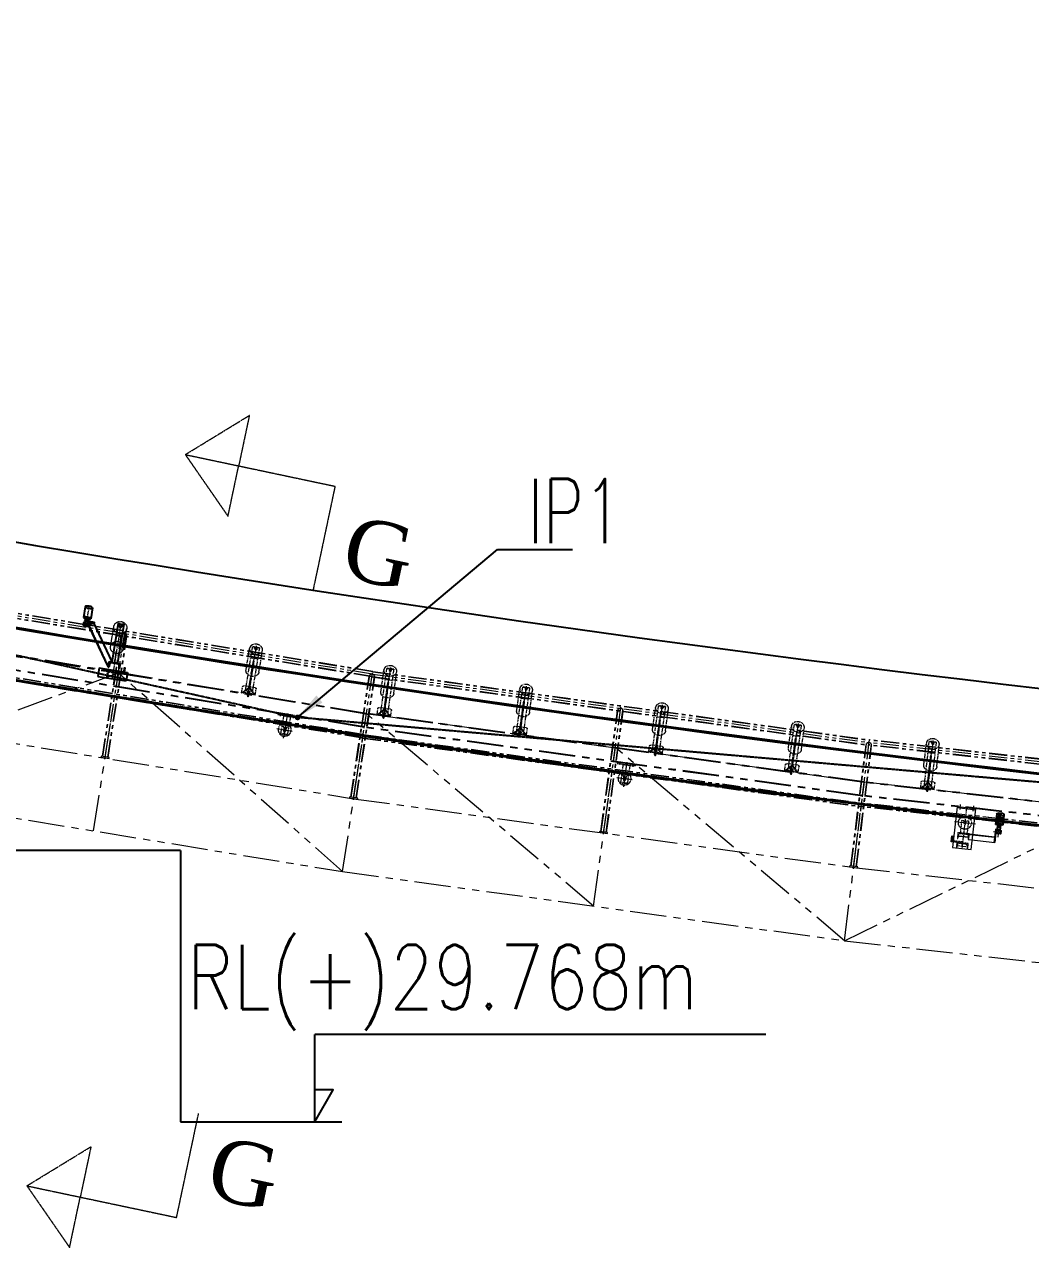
# Model space of a CAD drawing. Header units: millimetres. Extents: x -243837 to -5443, y 40 to 285140.
# Drawn here: x -128198 to -119395, y 107166 to 117870 of the extents above; entities that cross this region are included whole.
import ezdxf

# ---------------------------------------------------------------- set-up
doc = ezdxf.new("R2010")
doc.units = ezdxf.units.MM
for name, pattern in [('0', [0]), ('10326142$0$ELKABZEM', [4.001, 3, -0.5, 0.001, -0.5]), ('CENTER', [50.8, 31.75, -6.35, 6.35, -6.35]), ('CENTER2', [1.125, 0.75, -0.125, 0.125, -0.125]), ('HIDDEN', [0.375, 0.25, -0.125]), ('PHANTOM', [63.5, 31.75, -6.35, 6.35, -6.35, 6.35, -6.35]), ('PHANTOM2', [1.25, 0.625, -0.125, 0.125, -0.125, 0.125, -0.125])]:
    doc.linetypes.add(name, pattern=pattern)
doc.layers.add('0-45-GRID MARKS', color=6, linetype='Continuous')
doc.layers.add('DWG', color=7, linetype='Continuous')
for name, color, linetype, lineweight in [('CEN', 1, 'CENTER', 9), ('HID', 2, 'HIDDEN', 5), ('OBJECT R', 3, 'Continuous', 25), ('PHA', 8, 'PHANTOM2', 0), ('PHANTAM', 21, 'PHANTOM', 0), ('phantom', 4, 'PHANTOM', 5), ('R-CENTER', 1, 'CENTER2', 5), ('R-OBJECT', 2, 'Continuous', 20), ('TEXT', 255, 'Continuous', 18)]:
    doc.layers.add(name, color=color, linetype=linetype, lineweight=lineweight)
doc.styles.add('KA', font='romans.shx', dxfattribs={"width": 0.7})
doc.styles.add('TIMES', font='times.ttf')
doc.dimstyles.new('KAT', dxfattribs={"dimscale": 125, "dimtxt": 2.5, "dimasz": 2, "dimexe": 1, "dimexo": 0.06, "dimgap": 0.5, "dimtad": 1, "dimdec": 0, "dimzin": 0, "dimdsep": 46, "dimtxsty": 'KA', "dimcen": 1.5, "dimclrd": 1, "dimclre": 1, "dimclrt": 4, "dimadec": 0, "dimazin": 0, "dimtfac": 1, "dimtdec": 0, "dimtmove": 0, "dimatfit": 2, "dimfxl": 1.5, "dimtolj": 1, "dimtzin": 0, "dimarcsym": 0})
doc.dimstyles.new('rakesh', dxfattribs={"dimscale": 160, "dimtxt": 2.5, "dimasz": 1, "dimexe": 0.8, "dimexo": 0.8, "dimgap": 1, "dimtad": 1, "dimdec": 0, "dimzin": 0, "dimdsep": 46, "dimtxsty": 'KA', "dimblk": 'OBLIQUE', "dimcen": 1.5, "dimclrd": 1, "dimclre": 1, "dimclrt": 2, "dimadec": 0, "dimazin": 0, "dimtfac": 1, "dimtdec": 0, "dimtmove": 0, "dimatfit": 2, "dimfxl": 0, "dimtolj": 1, "dimtzin": 0, "dimlwd": -1, "dimlwe": -1, "dimarcsym": 1})
doc.dimstyles.new('rakesh$0', dxfattribs={"dimscale": 160, "dimtxt": 2.5, "dimasz": 1, "dimexe": 0.8, "dimexo": 0.8, "dimgap": 1, "dimtad": 1, "dimdec": 0, "dimzin": 0, "dimdsep": 46, "dimtxsty": 'KA', "dimblk": 'OBLIQUE', "dimcen": 1.5, "dimclrd": 1, "dimclre": 1, "dimclrt": 2, "dimadec": 0, "dimazin": 0, "dimtfac": 1, "dimtdec": 0, "dimtmove": 0, "dimatfit": 2, "dimfxl": 1, "dimtolj": 1, "dimtzin": 0, "dimlwd": -1, "dimlwe": -1, "dimarcsym": 1})
pattern_1 = [(47.00527599, (-4950650.6916, -2456771.3008), (-2.2856765603, 2.1310344112), [])]
pattern_2 = [(57, (-4431221.177, -3280927.3233), (-2.6208455248, 1.7019969844), [])]

# ---------------------------------------------------------------- blocks, each defined once
blk = doc.blocks.new('_Oblique')
at = {"color": 0, "linetype": 'ByBlock', "lineweight": -2}
blk.add_line((-0.5, -0.5), (0.5, 0.5), dxfattribs=at)
blk = doc.blocks.new('*D224')
at = {"layer": 'DEFPOINTS', "color": 0, "ltscale": 10, "transparency": 16777216}
for p in [(-106760, 129715), (-190511, 125815, -169), (-106760, 110177)]:
    blk.add_point(p, dxfattribs=at)
at = {"layer": 'R-OBJECT', "color": 1, "ltscale": 10, "transparency": 16777216}
for p, q in [((-190511, 125943), (-190511, 129907)), ((-106760, 110305), (-106760, 129907)), ((-190511, 129715), (-106760, 129715))]:
    blk.add_line(p, q, dxfattribs=at)
at = {"layer": 'R-OBJECT', "color": 1, "ltscale": 10, "transparency": 16777216, "xscale": 160, "yscale": 160, "zscale": 160, "rotation": 180}
blk.add_blockref('_Oblique', (-190511, 129715), dxfattribs=at)
at = {"layer": 'R-OBJECT', "color": 1, "ltscale": 10, "transparency": 16777216, "xscale": 160, "yscale": 160, "zscale": 160}
blk.add_blockref('_Oblique', (-106760, 129715), dxfattribs=at)
at = {"layer": 'R-OBJECT', "color": 2, "ltscale": 10, "transparency": 16777216, "insert": (-148635, 130180), "char_height": 400, "attachment_point": 5, "style": 'KA'}
blk.add_mtext('\\A1;83750 (HORIZONTAL PULLEY CRS.)', dxfattribs=at)
blk = doc.blocks.new('*D228')
at = {"layer": 'DEFPOINTS', "color": 0, "ltscale": 10, "transparency": 16777216}
for p in [(-191010, 127989), (-191010, 115545, -13), (-108010, 113404)]:
    blk.add_point(p, dxfattribs=at)
at = {"layer": 'R-OBJECT', "color": 1, "ltscale": 10, "transparency": 16777216}
for p, q in [((-191010, 115673), (-191010, 128181)), ((-108010, 113532), (-108010, 128181)), ((-108010, 127989), (-191010, 127989))]:
    blk.add_line(p, q, dxfattribs=at)
at = {"layer": 'R-OBJECT', "color": 1, "ltscale": 10, "transparency": 16777216, "xscale": 160, "yscale": 160, "zscale": 160, "rotation": 180}
blk.add_blockref('_Oblique', (-191010, 127989), dxfattribs=at)
at = {"layer": 'R-OBJECT', "color": 1, "ltscale": 10, "transparency": 16777216, "xscale": 160, "yscale": 160, "zscale": 160}
blk.add_blockref('_Oblique', (-108010, 127989), dxfattribs=at)
at = {"layer": 'R-OBJECT', "color": 2, "ltscale": 10, "transparency": 16777216, "insert": (-149510, 128349), "char_height": 400, "attachment_point": 5, "style": 'KA'}
blk.add_mtext('\\A1;83000', dxfattribs=at)
blk = doc.blocks.new('A$C423A7F94')
at = {"layer": 'PHANTAM', "ltscale": 10}
h = blk.add_hatch(dxfattribs=at)
h.set_pattern_fill('ANSI31', color=256, scale=25, angle=2.0053)
h.set_pattern_definition(pattern_1)
h.paths.add_polyline_path([(-18101, 2310), (-18092, 2308), (-18095, 2293), (-18104, 2294)])
h.paths.add_polyline_path([(-18110, 2311), (-18101, 2310), (-18104, 2294), (-18113, 2296)])
h.paths.add_polyline_path([(-18113, 2296), (-18104, 2294), (-18107, 2278), (-18116, 2280)])
h.paths.add_polyline_path([(-18104, 2294), (-18095, 2293), (-18098, 2277), (-18107, 2278)])
h = blk.add_hatch(dxfattribs=at)
h.set_pattern_fill('ANSI31', color=256, scale=25, angle=2.0053)
h.set_pattern_definition(pattern_1)
h.paths.add_polyline_path([(-18003, 2293), (-18012, 2294), (-18014, 2278), (-18005, 2277)])
h.paths.add_polyline_path([(-17994, 2291), (-18003, 2293), (-18005, 2277), (-17997, 2275)])
h.paths.add_polyline_path([(-17997, 2275), (-18005, 2277), (-18008, 2261), (-17999, 2259)])
h.paths.add_polyline_path([(-18005, 2277), (-18014, 2278), (-18017, 2263), (-18008, 2261)])
h = blk.add_hatch(dxfattribs=at)
h.set_pattern_fill('ANSI31', color=256, scale=25, angle=12)
h.set_pattern_definition(pattern_2)
h.paths.add_polyline_path([(-50, 16), (-41, 16), (-41, 0), (-50, 0)])
h.paths.add_polyline_path([(-59, 16), (-50, 16), (-50, 0), (-59, 0)])
h.paths.add_polyline_path([(-59, 0), (-50, 0), (-50, -16), (-59, -16)])
h.paths.add_polyline_path([(-50, 0), (-41, 0), (-41, -16), (-50, -16)])
h = blk.add_hatch(dxfattribs=at)
h.set_pattern_fill('ANSI31', color=256, scale=25, angle=12)
h.set_pattern_definition(pattern_2)
h.paths.add_polyline_path([(50, 16), (41, 16), (41, 0), (50, 0)])
h.paths.add_polyline_path([(59, 16), (50, 16), (50, 0), (59, 0)])
h.paths.add_polyline_path([(59, 0), (50, 0), (50, -16), (59, -16)])
h.paths.add_polyline_path([(50, 0), (41, 0), (41, -16), (50, -16)])
at = {"layer": 'CEN'}
for p, q in [((-18055, 2285, -480), (-17747, 4034, -480)), ((0, -55, 0), (0, 1775, 0))]:
    blk.add_line(p, q, dxfattribs=at)
at = {"layer": 'PHANTAM', "ltscale": 10}
for p, q in [((-18101, 2310, -480), (-17796, 4042, -480)), ((-18055, 2302, -480), (-17750, 4034, -480)), ((-18049, 2301, -480), (-17744, 4033, -480)), ((-18003, 2293, -480), (-17697, 4025, -480)), ((-17697, 4025, 0), (-16725, 3087, 0)), ((-17942, 2635, -480), (-15276, 3615, 0)), ((-15493, 2232, 0), (-15276, 3615, 0)), ((-13314, 1876, 0), (-15276, 3615, 0)), ((-13314, 1876, 0), (-13106, 3260, 0)), ((-11118, 1574, 0), (-13106, 3260, 0)), ((-11118, 1574, 0), (-10927, 2961, 0)), ((-8923, 1271, 0), (-10927, 2961, 0)), ((-8923, 1271, 0), (-8749, 2661, 0)), ((-8923, 1271, 0), (-6564, 2416, 0)), ((-6722, 1025, 0), (-6564, 2416, 0)), ((-18117, 2280, -480), (-18111, 2312, -480)), ((-18116, 2280, -480), (-18110, 2311, -480)), ((-18109, 2264, -480), (-18099, 2325, -480)), ((-18098, 2277, -480), (-18092, 2308, -480)), ((-18097, 2277, -480), (-18091, 2308, -480)), ((-18018, 2263, -480), (-18013, 2294, -480)), ((-18017, 2263, -480), (-18012, 2294, -480)), ((-18011, 2246, -480), (-18000, 2307, -480)), ((-17999, 2259, -480), (-17994, 2291, -480)), ((-17998, 2259, -480), (-17993, 2291, -480)), ((-6722, 1025, 0), (-4379, 2171, 0)), ((-4520, 778, 0), (-4379, 2171, 0)), ((-4520, 778, 0), (-2190, 1973, 0)), ((-2323, 579, 0), (-2190, 1973, 0)), ((0, 369, 0), (-2190, 1973, 0)), ((-1009, 1108, 0), (0, 1775, 0)), ((-50, 16, 0), (-50, 1775, 0)), ((-3, 16, 0), (-3, 1775, 0)), ((3, 16, 0), (3, 1775, 0)), ((50, 16, 0), (50, 1775, 0)), ((-60, -16, 0), (-60, 16, 0)), ((-59, -16, 0), (-59, 16, 0)), ((-50, -31, 0), (-50, 31, 0)), ((-41, -16, 0), (-41, 16, 0)), ((-40, -16, 0), (-40, 16, 0)), ((40, -16, 0), (40, 16, 0)), ((41, -16, 0), (41, 16, 0)), ((50, -31, 0), (50, 31, 0)), ((59, -16, 0), (59, 16, 0)), ((60, -16, 0), (60, 16, 0))]:
    blk.add_line(p, q, dxfattribs=at)
at = {"layer": 'PHANTAM', "ltscale": 10, "elevation": 0}
for points in [[(-17796, 4041), (-13106, 3260), (-8749, 2661), (-4379, 2171), (0, 1775)], [(-17831, 3267), (-13218, 2514), (-8843, 1912), (-4455, 1419), (-68, 1023)], [(-17943, 2632), (-13314, 1876), (-8923, 1271), (-4520, 778), (0, 369)]]:
    blk.add_lwpolyline(points, dxfattribs=at)
at = {"layer": 'PHANTAM', "ltscale": 10, "elevation": -480}
blk.add_lwpolyline([(-17953, 2284), (-18150, 2319), (-18153, 2303), (-17956, 2268)], close=True, dxfattribs=at)
at = {"layer": 'PHANTAM', "ltscale": 10}
blk.add_lwpolyline([(100, 16), (-100, 16), (-100, 0), (100, 0)], close=True, dxfattribs=at)
blk = doc.blocks.new('A$C1B806FF8')
at = {"layer": 'PHANTAM', "ltscale": 5}
for p, q in [((-13051, 2604, 0), (-17533, 3336, 0)), ((-13051, 2608, 0), (-17532, 3339, 0)), ((-17600, 2220, 0), (-17415, 3272, 0)), ((-17596, 2219, 0), (-17409, 3283, 0)), ((-17577, 2208, 0), (-17382, 3315, 0)), ((-17554, 2212, 0), (-17367, 3276, 0)), ((-17551, 2211, 0), (-17365, 3263, 0)), ((-13057, 2564, 0), (-17540, 3296, 0)), ((-13058, 2560, 0), (-17540, 3292, 0)), ((-13054, 2584, 0), (-17536, 3316, 0)), ((-15416, 1863, 0), (-15251, 2918, 0)), ((-15413, 1862, 0), (-15245, 2929, 0)), ((-15393, 1851, 0), (-15218, 2962, 0)), ((-15370, 1856, 0), (-15203, 2923, 0)), ((-15367, 1855, 0), (-15201, 2910, 0)), ((-13134, 2053, 0), (-17630, 2787, 0)), ((-13134, 2056, 0), (-17629, 2790, 0)), ((-13138, 2027, 0), (-17634, 2761, 0)), ((-13139, 2024, 0), (-17634, 2758, 0)), ((-13136, 2040, 0), (-17632, 2774, 0)), ((-13238, 1507, 0), (-13077, 2575, 0)), ((-13218, 1496, 0), (-13051, 2608, 0)), ((-13054, 2584, 0), (-8706, 1985, 0)), ((-13051, 2608, 0), (-8704, 2009, 0)), ((-13051, 2604, 0), (-8704, 2005, 0)), ((-13242, 1508, 0), (-13083, 2564, 0)), ((-13196, 1501, 0), (-13035, 2569, 0)), ((-13192, 1500, 0), (-13033, 2556, 0)), ((-13058, 2560, 0), (-8709, 1961, 0)), ((-13057, 2564, 0), (-8709, 1965, 0)), ((-11055, 1206, 0), (-10908, 2264, 0)), ((-11051, 1206, 0), (-10903, 2276, 0)), ((-11031, 1195, 0), (-10877, 2308, 0)), ((-11009, 1200, 0), (-10861, 2270, 0)), ((-11005, 1199, 0), (-10859, 2257, 0)), ((-13136, 2040, 0), (-8775, 1439, 0)), ((-13134, 2056, 0), (-8773, 1455, 0)), ((-13134, 2053, 0), (-8773, 1453, 0)), ((-13139, 2024, 0), (-8777, 1424, 0)), ((-13138, 2027, 0), (-8776, 1426, 0)), ((-8867, 905, 0), (-8734, 1965, 0)), ((-8863, 904, 0), (-8729, 1976, 0)), ((-8843, 894, 0), (-8704, 2009, 0)), ((-8821, 899, 0), (-8687, 1971, 0)), ((-8817, 899, 0), (-8685, 1958, 0)), ((-4347, 1476, 0), (-8709, 1965, 0)), ((-4347, 1472, 0), (-8709, 1961, 0)), ((-4345, 1496, 0), (-8706, 1985, 0)), ((-4343, 1520, 0), (-8704, 2009, 0)), ((-4343, 1517, 0), (-8704, 2005, 0)), ((-6673, 658, 0), (-6553, 1720, 0)), ((-6669, 658, 0), (-6548, 1731, 0)), ((-6649, 648, 0), (-6523, 1765, 0)), ((-6627, 653, 0), (-6506, 1726, 0)), ((-6623, 653, 0), (-6503, 1714, 0)), ((-4455, 402, 0), (-4342, 1520, 0)), ((-4342, 1520, 0), (123, 1117, 0)), ((-4342, 1516, 0), (122, 1113, 0)), ((-4401, 933, 0), (-8777, 1424, 0)), ((-4401, 936, 0), (-8776, 1426, 0)), ((-4399, 949, 0), (-8775, 1439, 0)), ((-4398, 965, 0), (-8773, 1455, 0)), ((-4398, 962, 0), (-8773, 1453, 0)), ((-4479, 412, 0), (-4372, 1475, 0)), ((-4476, 412, 0), (-4367, 1486, 0)), ((-4433, 407, 0), (-4324, 1482, 0)), ((-4430, 407, 0), (-4322, 1470, 0)), ((-4347, 1472, 0), (118, 1069, 0)), ((-4346, 1476, 0), (119, 1072, 0)), ((-4344, 1496, 0), (121, 1093, 0)), ((-2282, 213, 0), (-2179, 1288, 0)), ((-2262, 203, 0), (-2154, 1322, 0)), ((-2286, 214, 0), (-2184, 1277, 0)), ((-2240, 209, 0), (-2137, 1284, 0)), ((-2236, 209, 0), (-2134, 1272, 0)), ((-25, 8, 0), (-25, 1076, 0)), ((-21, 8, 0), (-21, 1088, 0)), ((0, 0, 0), (0, 1124, 0)), ((21, 8, 0), (21, 1088, 0)), ((25, 8, 0), (25, 1076, 0)), ((-4399, 965, 0), (-14, 569, 0)), ((148, 618, 0), (148, 1036, 0)), ((152, 617, 0), (152, 1036, 0)), ((172, 615, 0), (172, 1036, 0)), ((193, 612, 0), (193, 1036, 0)), ((196, 612, 0), (196, 1036, 0)), ((-4402, 936, 0), (-17, 539, 0)), ((-4402, 933, 0), (-17, 537, 0)), ((-4400, 949, 0), (-16, 553, 0)), ((-4399, 962, 0), (-15, 566, 0)), ((25, 593, 0), (114, 589, 0)), ((25, 589, 0), (114, 586, 0)), ((25, 569, 0), (114, 565, 0)), ((25, 548, 0), (113, 545, 0)), ((25, 545, 0), (113, 541, 0))]:
    blk.add_line(p, q, dxfattribs=at)
at = {"layer": 'PHANTAM', "ltscale": 5, "elevation": 0}
for points in [[(-17541, 2210), (-17610, 2222), (-17611, 2214), (-17542, 2202)], [(-15357, 1854), (-15426, 1865), (-15427, 1857), (-15358, 1846)], [(-13182, 1499), (-13251, 1509), (-13253, 1501), (-13183, 1491)], [(-10995, 1198), (-11065, 1208), (-11066, 1200), (-10996, 1190)], [(-8807, 897), (-8877, 906), (-8878, 898), (-8808, 889)], [(-6613, 652), (-6683, 660), (-6684, 652), (-6614, 644)], [(-4420, 406), (-4489, 413), (-4490, 405), (-4421, 398)], [(-2226, 208), (-2296, 215), (-2296, 207), (-2227, 200)]]:
    blk.add_lwpolyline(points, close=True, dxfattribs=at)
at = {"layer": 'PHANTAM', "ltscale": 5}
blk.add_lwpolyline([(35, 8), (-35, 8), (-35, 0), (35, 0)], close=True, dxfattribs=at)
for centre, radius, start, end in [((-17390, 3267, 0), 25, 352.3436, 167.667), ((-15226, 2913, 0), 25, 353.4219, 168.7453), ((-13058, 2559, 0), 25, 353.7813, 169.1047), ((-10884, 2260, 0), 25, 354.4527, 169.7762), ((-8710, 1960, 0), 25, 355.2205, 170.544), ((-6528, 1716, 0), 25, 355.8898, 171.2132), ((-4347, 1471, 0), 25, 356.5573, 171.8807), ((-2159, 1273, 0), 25, 356.867, 172.1904), ((0, 1075, 0), 25, 2.3383, 177.6617), ((115, 1036, 0), 36.5, 360, 84.8354), ((115, 1036, 0), 56.9, 360, 84.8354), ((115, 1036, 0), 77.3, 360, 84.8354), ((115, 1036, 0), 80.9, 360, 84.8354), ((115, 1036, 0), 32.9, 360, 84.8354), ((116, 622, 0), 77.3, 267.822, 352.6574), ((116, 622, 0), 80.9, 267.822, 352.6574), ((116, 622, 0), 32.9, 267.822, 352.6574), ((116, 622, 0), 36.5, 267.822, 352.6574), ((116, 622, 0), 56.9, 267.822, 352.6574)]:
    blk.add_arc(centre, radius, start, end, dxfattribs=at)
blk = doc.blocks.new('A$C516630c2')
at = {"layer": 'CEN', "linetype": 'CENTER', "ltscale": 5}
for p, q in [((-597, -18), (-597, 77)), ((-594, -375), (-594, -4))]:
    blk.add_line(p, q, dxfattribs=at)
at = {"layer": 'phantom'}
for p, q in [((-654, -147), (-654, 47)), ((-624, 65), (-624, -286)), ((-604, 45), (-604, 65)), ((-590, 65), (-590, 45)), ((-564, -286), (-564, 65)), ((-540, -147), (-540, 47)), ((-624, -36), (-564, -36)), ((-654, -351), (-654, -296)), ((-644, -286), (-544, -286)), ((-534, -351), (-534, -296)), ((-654, -351), (-534, -351)), ((-600, -365), (-600, -351)), ((-588, -365), (-588, -351))]:
    blk.add_line(p, q, dxfattribs=at)
at = {"layer": 'phantom', "color": 0}
blk.add_line((-624, 65), (-564, 65), dxfattribs=at)
at = {"layer": 'phantom', "ltscale": 0.2}
for p, q in [((-624, 61), (-604, 61)), ((-590, 61), (-564, 61))]:
    blk.add_line(p, q, dxfattribs=at)
at = {"layer": 'phantom', "color": 1, "linetype": 'CENTER2'}
for p, q in [((-610, 53), (-583, 53)), ((-610, -331), (-578, -331))]:
    blk.add_line(p, q, dxfattribs=at)
at = {"layer": 'phantom', "ltscale": 0.5}
for p, q in [((-598, -294), (-598, -58)), ((-598, -58), (-590, -58)), ((-590, -294), (-590, -58)), ((-594, -290), (-647, -343)), ((-541, -343), (-594, -290)), ((-654, -345), (-534, -345))]:
    blk.add_line(p, q, dxfattribs=at)
at = {"layer": 'phantom', "color": 1, "linetype": 'CENTER'}
blk.add_line((-606, -331), (-581, -331), dxfattribs=at)
at = {"layer": 'phantom', "linetype": 'HIDDEN'}
for p, q in [((-600, -351), (-600, -331)), ((-588, -351), (-588, -331))]:
    blk.add_line(p, q, dxfattribs=at)
at = {"layer": 'phantom', "ltscale": 0.5}
blk.add_lwpolyline([(-542, -344), (-541, -343), (-542, -344, -0.414214), (-549, -344), (-588, -305, 0.414214), (-600, -305), (-639, -344, -0.414214), (-646, -344), (-647, -343)], format="xyb", dxfattribs=at)
blk.add_lwpolyline([(-624, -286), (-624, -320), (-594, -290), (-564, -320), (-564, -286)], dxfattribs=at)
blk.add_lwpolyline([(-603, -336), (-594, -341), (-585, -336), (-585, -326), (-594, -321), (-603, -326)], close=True, dxfattribs=at)
for radius in [8.66, 7]:
    blk.add_circle((-594, -331), radius, dxfattribs=at)
at = {"layer": 'phantom'}
for centre in [(-594, -331), (-594, -365)]:
    blk.add_circle(centre, 6, dxfattribs=at)
for centre, radius, start, end in [((-597, 50), 8.66, 213.1588, 326.8412), ((-644, -296), 10, 90, 180), ((-544, -296), 10, 0, 90), ((-594, -331), 5, 160.027, 105.0417)]:
    blk.add_arc(centre, radius, start, end, dxfattribs=at)
blk.add_ellipse((-597, 47), major_axis=(-57.2, 0), ratio=0.770678, dxfattribs=at)
blk.add_ellipse((-597, -147), major_axis=(-57.2, 0), ratio=0.805134, start_param=0, end_param=3.141593, dxfattribs=at)
blk = doc.blocks.new('A$Cd12bcff8')
for p, q in [((-272, 373), (-238, 396)), ((-272, 358), (-50, 34)), ((-237, 396), (-25, 86)), ((-125, 16), (-125, -59)), ((-125, 16), (125, 16)), ((-58, 0), (-58, 8)), ((-50, 84), (50, 84)), ((-50, 84), (-50, 34)), ((-49, 34), (-50, 34)), ((-41, 71), (-44, 38)), ((-32, 79), (32, 79)), ((41, 71), (44, 38)), ((50, 34), (49, 34)), ((50, 84), (50, 34)), ((58, 0), (58, 8)), ((125, 16), (125, -59)), ((-125, -59), (125, -59))]:
    blk.add_line(p, q)
for centre, radius, start, end in [((-49, 38), 4.5, 270, 354), ((-32, 70), 9, 90, 174), ((32, 70), 9, 6, 90), ((49, 38), 4.5, 186, 270)]:
    blk.add_arc(centre, radius, start, end)
at = {"layer": 'CEN'}
for p, q in [((-300, 541), (-300, 349)), ((-13, 410), (14, 410)), ((0, 410), (0, -61))]:
    blk.add_line(p, q, dxfattribs=at)
at = {"layer": 'DWG'}
for p, q in [((-332, 525), (-332, 429)), ((-313, 436), (-313, 363)), ((-287, 436), (-287, 363)), ((-268, 525), (-268, 429)), ((-320, 363), (-320, 395)), ((-280, 358), (-280, 404)), ((-280, 404), (-232, 404)), ((-272, 358), (-280, 358)), ((-272, 358), (-272, 404)), ((-272, 396), (-232, 396)), ((-232, 404), (-232, 396)), ((-25, 321), (25, 321))]:
    blk.add_line(p, q, dxfattribs=at)
at = {"layer": 'DWG', "color": 0}
for p, q in [((-25, 428), (-9, 428)), ((-25, 428), (-25, 84)), ((-9, 428), (-9, 401)), ((9, 428), (25, 428)), ((9, 428), (9, 401)), ((25, 428), (25, 84))]:
    blk.add_line(p, q, dxfattribs=at)
at = {"layer": 'DWG'}
blk.add_lwpolyline([(100, 16), (100, 50), (92, 50), (92, 16)], dxfattribs=at)
for centre, radius, start, end in [((-314, 395), 6, 112.5545, 180), ((-317, 363), 3, 108.3107, 251.6893), ((-300, 292), 76, 76.4378, 103.6746), ((-300, 434), 76, 256.3254, 283.5622), ((-300, 361), 42.5, 67.4455, 112.5545), ((-286, 395), 6, 0, 67.4455), ((-283, 363), 3, 286.0394, 73.9606)]:
    blk.add_arc(centre, radius, start, end, dxfattribs=at)
at = {"layer": 'DWG', "color": 0}
blk.add_arc((0, 409), 12.5, 222.2686, 317.7314, dxfattribs=at)
at = {"layer": 'DWG', "extrusion": (0, 0, -1)}
for centre in [(-300, 525), (-300, 429)]:
    blk.add_ellipse(centre, major_axis=(-31.5, 0), ratio=0.292208, dxfattribs=at)
at = {"layer": 'DWG'}
blk.add_ellipse((-300, 429), major_axis=(-12.7, 0), ratio=0.122702, start_param=3.141593, end_param=6.283185, dxfattribs=at)
blk.add_ellipse((-300, 363), major_axis=(-12.7, 0), ratio=0.122702, dxfattribs=at)
at = {"layer": 'HID'}
for p, q in [((-272, 369), (-50, 44)), ((58, 8), (-58, 8)), ((58, 0), (-58, 0)), ((-50, 0), (-50, -50)), ((-50, -50), (-49, -50)), ((-41, -13), (-44, -46)), ((-32, -5), (32, -5)), ((41, -13), (44, -46)), ((50, -50), (49, -50)), ((50, 0), (50, -50))]:
    blk.add_line(p, q, dxfattribs=at)
blk.add_lwpolyline([(-3, 84), (3, 84), (3, 184), (-3, 184)], close=True, dxfattribs=at)
for centre, radius, start, end in [((-49, -46), 4.5, 270, 354), ((-32, -14), 9, 90, 174), ((32, -14), 9, 6, 90), ((49, -46), 4.5, 186, 270)]:
    blk.add_arc(centre, radius, start, end, dxfattribs=at)
blk.add_ellipse((-300, 394), major_axis=(-12.9, 0), ratio=0.5, start_param=3.141593, end_param=6.283185, dxfattribs=at)
at = {"layer": 'HID', "extrusion": (0, 0, -1)}
blk.add_ellipse((-300, 394), major_axis=(-12.9, 0), ratio=0.5, start_param=3.141593, end_param=6.283185, dxfattribs=at)
at = {"layer": 'PHA'}
for p, q in [((-57, 223), (-57, 394)), ((57, 223), (57, 394))]:
    blk.add_line(p, q, dxfattribs=at)
for centre in [(0, 394), (0, 217)]:
    blk.add_ellipse(centre, major_axis=(-57.1, 0), ratio=0.936892, dxfattribs=at)
blk = doc.blocks.new('guide roller')
at = {"layer": 'CEN'}
blk.add_line((0, -2), (0, 179), dxfattribs=at)
at = {"layer": 'DWG'}
for p, q in [((-32, 169), (-32, 79)), ((-22, 179), (21, 179)), ((31, 169), (31, 79)), ((-32, 79), (31, 79)), ((-13, 79), (-13, 30)), ((13, 79), (13, 30))]:
    blk.add_line(p, q, dxfattribs=at)
blk.add_lwpolyline([(-18, 0), (18, 0, 0.414214), (20, 2), (20, 28, 0.414214), (18, 30), (-18, 30, 0.414214), (-20, 28), (-20, 2, 0.414214)], format="xyb", close=True, dxfattribs=at)
for centre, start, end in [((-22, 169), 90, 180), ((21, 169), 0, 90)]:
    blk.add_arc(centre, 10, start, end, dxfattribs=at)
at = {"layer": 'HID'}
for p, q in [((-24, 139), (-24, 125)), ((-24, 139), (23, 139)), ((-24, 125), (-10, 139)), ((-24, 139), (-10, 125)), ((-24, 125), (-24, 91)), ((-24, 125), (24, 125)), ((-18, 164), (0, 174)), ((-18, 164), (-18, 139)), ((-18, 164), (17, 164)), ((-13, 125), (-13, 79)), ((-13, 125), (13, 125)), ((-10, 153), (-8, 155)), ((-10, 153), (-10, 125)), ((-10, 153), (10, 153)), ((-8, 155), (8, 155)), ((17, 164), (0, 174)), ((8, 155), (10, 153)), ((10, 153), (10, 125)), ((23, 125), (10, 139)), ((23, 139), (10, 125)), ((13, 125), (13, 79)), ((17, 164), (17, 139)), ((23, 139), (23, 125)), ((24, 125), (24, 91)), ((-25, 91), (-25, 79)), ((-25, 91), (24, 91)), ((-13, 30), (-13, 2)), ((-13, 2), (13, 2)), ((-13, 2), (-11, 0)), ((-11, 0), (11, 0)), ((11, 0), (13, 2)), ((13, 30), (13, 2)), ((24, 91), (24, 79))]:
    blk.add_line(p, q, dxfattribs=at)
blk.add_lwpolyline([(-25, 79), (24, 79), (24, 89), (-25, 89)], close=True, dxfattribs=at)
blk.add_circle((0, 147), 3, dxfattribs=at)
blk = doc.blocks.new('A$Cd46c37b4')
at = {"lineweight": 9}
h = blk.add_hatch(color=1, dxfattribs=at)
h.dxf.hatch_style = 1
h.paths.add_polyline_path([(-92, -297), (-92, -302), (-87, -302)])
for p, q in [((-82, -8), (82, -8)), ((280, -159), (272, -159)), ((272, -159), (272, -275)), ((280, -159), (280, -275)), ((-100, -310), (-100, -260)), ((-100, -260), (-92, -260)), ((-82, -302), (-100, -302)), ((-82, -310), (-100, -310)), ((-92, -260), (-92, -302)), ((-87, -302), (-92, -297)), ((50, -225), (272, -225)), ((50, -230), (272, -230)), ((50, -275), (280, -275))]:
    blk.add_line(p, q, dxfattribs=at)
blk.add_lwpolyline([(-82, -360), (82, -360), (82, 0), (-82, 0)], close=True, dxfattribs=at)
at = {"layer": 'CEN', "lineweight": 9}
for p, q in [((-58, 22), (-58, -26)), ((0, 0), (0, -360)), ((58, 22), (58, -25)), ((-91, -132), (95, -132)), ((257, -180), (328, -180)), ((300, -195), (300, -224)), ((-50, -338), (50, -338))]:
    blk.add_line(p, q, dxfattribs=at)
at = {"layer": 'HID', "lineweight": 9}
for p, q in [((-66, 0), (-66, -8)), ((-48, 0), (-48, -8)), ((48, 0), (48, -8)), ((66, 0), (66, -8)), ((-30, -113), (-9, -113)), ((-30, -113), (-30, -225)), ((-9, -113), (-9, -140)), ((9, -113), (13, -113)), ((9, -113), (9, -140)), ((13, -113), (30, -113)), ((30, -113), (30, -225)), ((0, -302), (-82, -302)), ((-50, -310), (-82, -310)), ((0, -302), (0, -310))]:
    blk.add_line(p, q, dxfattribs=at)
at = {"layer": 'HID', "color": 1, "linetype": 'CENTER2', "lineweight": 9}
blk.add_line((-50, -253), (50, -253), dxfattribs=at)
at = {"layer": 'HID', "lineweight": 9}
for points in [[(45, -272, 0.373885), (49, -275), (50, -275), (50, -225), (-50, -225), (-50, -275), (-49, -275, 0.373885), (-45, -272), (-40, -238, -0.373885), (-31, -230), (31, -230, -0.373885), (40, -238)], [(45, -357, 0.373885), (49, -360), (50, -360), (50, -310), (-50, -310), (-50, -360), (-49, -360, 0.373885), (-45, -357), (-40, -323, -0.373885), (-31, -315), (31, -315, -0.373885), (40, -323)]]:
    blk.add_lwpolyline(points, format="xyb", close=True, dxfattribs=at)
blk.add_circle((0, -132), 57.1, dxfattribs=at)
blk.add_arc((0, -132), 12.5, 222.2686, 317.7314, dxfattribs=at)
at = {"layer": 'DWG', "lineweight": 9, "xscale": -1}
blk.add_blockref('guide roller', (300, -195), dxfattribs=at)
blk = doc.blocks.new('A$Cd3488dc2')
at = {"layer": 'phantom'}
h = blk.add_hatch(dxfattribs=at)
h.set_pattern_fill('ANSI31', color=256, scale=12, style=0)
h.set_pattern_definition([(45, (-19335.906, -507.9576), (-1.06066017, 1.06066017), [])])
h.paths.add_polyline_path([(141, -269), (111, -269), (111, -272), (141, -272)])
h.paths.add_polyline_path([(171, -269), (141, -269), (141, -272), (171, -272)])
at = {"layer": 'CEN', "linetype": 'CENTER', "ltscale": 5}
for p, q in [((141, -247, -933252), (141, -465, -933252)), ((72, -391, -933252), (207, -391, -933252))]:
    blk.add_line(p, q, dxfattribs=at)
at = {"layer": 'phantom'}
for p, q in [((74, -259, -933252), (74, -269, -933252)), ((83, -249, -933252), (83, -279, -933252)), ((92, -259, -933252), (92, -269, -933252)), ((111, -269, -933252), (111, -436, -933252)), ((171, -269, -933252), (171, -436, -933252)), ((189, -259, -933252), (189, -269, -933252)), ((198, -249, -933252), (198, -279, -933252)), ((207, -259, -933252), (207, -269, -933252)), ((128, -366, -933252), (111, -366, -933252)), ((128, -366, -933252), (128, -376, -933252)), ((131, -376, -933252), (128, -376, -933252)), ((131, -376, -933252), (131, -402, -933252)), ((133, -384, -933252), (133, -398, -933252)), ((139, -406, -933252), (139, -428, -933252)), ((142, -406, -933252), (139, -406, -933252)), ((142, -406, -933252), (142, -428, -933252)), ((149, -384, -933252), (149, -398, -933252)), ((150, -376, -933252), (150, -402, -933252)), ((154, -376, -933252), (150, -376, -933252)), ((154, -366, -933252), (154, -376, -933252)), ((171, -366, -933252), (154, -366, -933252)), ((171, -428, -933252), (111, -428, -933252)), ((171, -436, -933252), (111, -436, -933252))]:
    blk.add_line(p, q, dxfattribs=at)
at = {"layer": 'phantom', "elevation": -933252}
blk.add_lwpolyline([(58, -259), (58, -269), (223, -269), (223, -259)], close=True, dxfattribs=at)
at = {"layer": 'phantom'}
for centre, radius, start, end in [((141, -391, -933252), 57.1, 121.619, 58.2913), ((141, -394, -933252), 12.5, 222.2686, 317.7314), ((141, -384, -933252), 8, 0, 180), ((141, -398, -933252), 8, 180, 0)]:
    blk.add_arc(centre, radius, start, end, dxfattribs=at)
for points in [[(108, -269, -933252), (111, -272, -933252), (111, -269, -933252)], [(174, -269, -933252), (171, -272, -933252), (171, -269, -933252)]]:
    blk.add_solid(points, dxfattribs=at)
blk = doc.blocks.new('*D397')
at = {"layer": 'DEFPOINTS', "color": 0, "ltscale": 10, "transparency": 16777216}
for p in [(-99130, 285140), (-130317, 112941)]:
    blk.add_point(p, dxfattribs=at)
at = {"layer": 'R-OBJECT', "color": 1, "ltscale": 10, "transparency": 16777216}
blk.add_line((-129734, 116158), (-130317, 112941), dxfattribs=at)
at = {"layer": 'R-OBJECT', "color": 1, "ltscale": 10, "transparency": 16777216, "xscale": 160, "yscale": 160, "zscale": 160, "rotation": 259.7343612702829}
blk.add_blockref('_Oblique', (-130317, 112941), dxfattribs=at)
at = {"layer": 'R-OBJECT', "color": 2, "ltscale": 10, "transparency": 16777216, "insert": (-130276, 115186), "char_height": 400, "attachment_point": 5, "rotation": 79.7344, "style": 'KA'}
blk.add_mtext('\\A1;R175000', dxfattribs=at)

msp = doc.modelspace()

# ---------------------------------------------------------------- linework, layer by layer
at = {"color": 1, "linetype": '10326142$0$ELKABZEM'}
for p in [(-137006.79, 114288.22), (-114382.11, 110805.95)]:
    msp.add_line(p, (-125808.57, 111805.63), dxfattribs=at)
at = {"color": 1}
for p, q in [((-126833.99, 110640.37, -480.07), (-130002.6, 110640.37, -480.07)), ((-126833.99, 110640.37, 0), (-126833.99, 108267.17, 0)), ((-121711.9, 109030.47, 0), (-125657.36, 109030.47, 0)), ((-125657.36, 108267.17, 0), (-125657.36, 109030.47, 0)), ((-126833.99, 108267.17, 0), (-125422.45, 108267.17, 0))]:
    msp.add_line(p, q, dxfattribs=at)
at = {"const_width": 25}
msp.add_lwpolyline([(-125821.07, 111805.63, 1), (-125796.07, 111805.63, 1)], format="xyb", close=True, dxfattribs=at)
at = {"color": 1, "elevation": 0}
msp.add_lwpolyline([(-125657.36, 108267.17), (-125496.47, 108545.84), (-125657.36, 108545.84)], dxfattribs=at)
at = {"color": 7, "linetype": '0'}
msp.add_arc((-99129.86, 285140.02), 174254.01, 257.5, 265, dxfattribs=at)
at = {"layer": '0-45-GRID MARKS'}
for radius in [175000, 174990, 175450, 175440]:
    msp.add_arc((-99129.86, 285140.02), radius, 257.5, 265, dxfattribs=at)
at = {"layer": 'PHANTAM', "ltscale": 10}
for points in [[(-111510.7, 110297.75), (-116480.31, 110744.85), (-120850.41, 111235.21), (-125207.01, 111834.95), (-129546.77, 112543.74)], [(-111510.16, 110303.73), (-116479.71, 110750.82), (-120849.67, 111241.16), (-125206.12, 111840.88), (-129545.81, 112549.66)], [(-111521.37, 110179.23), (-116492.28, 110626.45), (-120865.16, 111117.12), (-125224.72, 111717.27), (-129565.96, 112426.29)], [(-111520.83, 110185.21), (-116491.68, 110632.42), (-120864.42, 111123.07), (-125223.82, 111723.2), (-129564.99, 112432.21)]]:
    msp.add_lwpolyline(points, dxfattribs=at)
at = {"layer": 'R-CENTER'}
for p, q in [((-126790.91, 114105.86, 0), (-126230.67, 114448.46, 0)), ((-126230.67, 114448.46, 0), (-126324.01, 114007.12, 0)), ((-126790.91, 114105.86, 0), (-125480.88, 113828.8, 0)), ((-126790.91, 114105.86, 0), (-126417.36, 113565.77, 0)), ((-126417.36, 113565.77, 0), (-126324.01, 114007.12, 0)), ((-125480.88, 113828.8, 0), (-125673.19, 112919.49, 0)), ((-126867.09, 107428.92, 0), (-126674.78, 108338.22, 0)), ((-128177.12, 107705.98, 0), (-127616.88, 108048.58, 0)), ((-127616.88, 108048.58, 0), (-127710.22, 107607.23, 0)), ((-128177.12, 107705.98, 0), (-126867.09, 107428.92, 0)), ((-128177.12, 107705.98, 0), (-127803.56, 107165.89, 0)), ((-127803.56, 107165.89, 0), (-127710.22, 107607.23, 0))]:
    msp.add_line(p, q, dxfattribs=at)

# ---------------------------------------------------------------- block references
for name, p, rotation in [('A$Cd12bcff8', (-127423.39, 112203.02), 350.724149099931), ('A$Cd46c37b4', (-119954.84, 111014.97, -39.17), 353.5977394495717)]:
    msp.add_blockref(name, p, dxfattribs=dict(rotation=rotation))
at = {"layer": 'OBJECT R', "xscale": -1}
for p, rotation in [((-126768.6, 112451.84, 0), 350.7232240548809), ((-125594.68, 112248.78, 0), 352.1620609185645), ((-124406, 112085.04, 0), 352.1718002564923), ((-123217.07, 111921.48), 352.1618030437918), ((-122028.3, 111757.81), 352.1639256290532), ((-120848.38, 111594.15), 353.6148899661496)]:
    msp.add_blockref('A$C516630c2', p, dxfattribs=dict(at, rotation=rotation))
at = {"layer": 'OBJECT R'}
for p, rotation in [((-125995.15, 112106.23, 933186.49), 350.4302084483414), ((-123034.39, 111676.93, 933199.55), 352.2548765451352)]:
    msp.add_blockref('A$Cd3488dc2', p, dxfattribs=dict(at, rotation=rotation))
at = {"layer": 'R-OBJECT', "ltscale": 10}
for name, p in [('A$C1B806FF8', (-112100.16, 109600.28)), ('A$C423A7F94', (-112100.16, 108580.35, 0))]:
    msp.add_blockref(name, p, dxfattribs=at)

# ---------------------------------------------------------------- texts
at = {"color": 2, "style": 'KA', "width": 0.8}
msp.add_text('RL(+)29.768m', height=562.5, dxfattribs=at).set_placement((-126776.54, 109251.68, -981.1))
at = {"color": 2, "insert": (-122967.53, 113611.73, 1028.16), "char_height": 562.5, "attachment_point": 6, "line_spacing_factor": 1.20048, "style": 'KA'}
msp.add_mtext('\\A1;IP1', dxfattribs=at)
at = {"layer": 'TEXT', "color": 2, "style": 'TIMES'}
for p in [(-125447.75, 113039.84, 0), (-126628.88, 107609.64, 0)]:
    msp.add_text('G', height=551.25, rotation=348.05824, dxfattribs=at).set_placement(p)

# ---------------------------------------------------------------- dimensions: what is measured, and where the dimension line sits
at = {"layer": 'R-OBJECT', "ltscale": 10}
dim = msp.add_radius_dim(center=(-99129.86, 285140.02), mpoint=(-130316.98, 112941.4), dimstyle='rakesh', override={"dimexe": 1.2, "dimatfit": 3, "dimfxl": 0.18}, dxfattribs=at)
dim.commit()
dim.dimension.update_dxf_attribs({"geometry": '*D397', "text_midpoint": (-129922.05, 115121.99), "dimtype": 164})
dim = msp.add_linear_dim(base=(-106760.16, 129714.92), p1=(-190510.55, 125814.78, -169.38), p2=(-106760.16, 110177.28), text='<> (HORIZONTAL PULLEY CRS.)', dimstyle='rakesh', override={"dimexe": 1.2, "dimfxl": 0.18}, dxfattribs=at)
dim.commit()
dim.dimension.update_dxf_attribs({"geometry": '*D224', "text_midpoint": (-148635.36, 130179.68)})
dim = msp.add_linear_dim(base=(-191009.94, 127989.44), p1=(-108009.94, 113403.92), p2=(-191009.94, 115545.14, -13.06), dimstyle='rakesh$0', override={"dimexe": 1.2, "dimfxl": 0.18}, dxfattribs=at)
dim.commit()
dim.dimension.update_dxf_attribs({"geometry": '*D228', "text_midpoint": (-149509.94, 128349.44)})

# ---------------------------------------------------------------- leaders
msp.add_leader([(-125808.57, 111805.63), (-124058.13, 113275.46), (-123403.03, 113275.46)], dimstyle='KAT', override={"dimgap": 1, "dimtad": 0})

doc.saveas('drawing.dxf')
